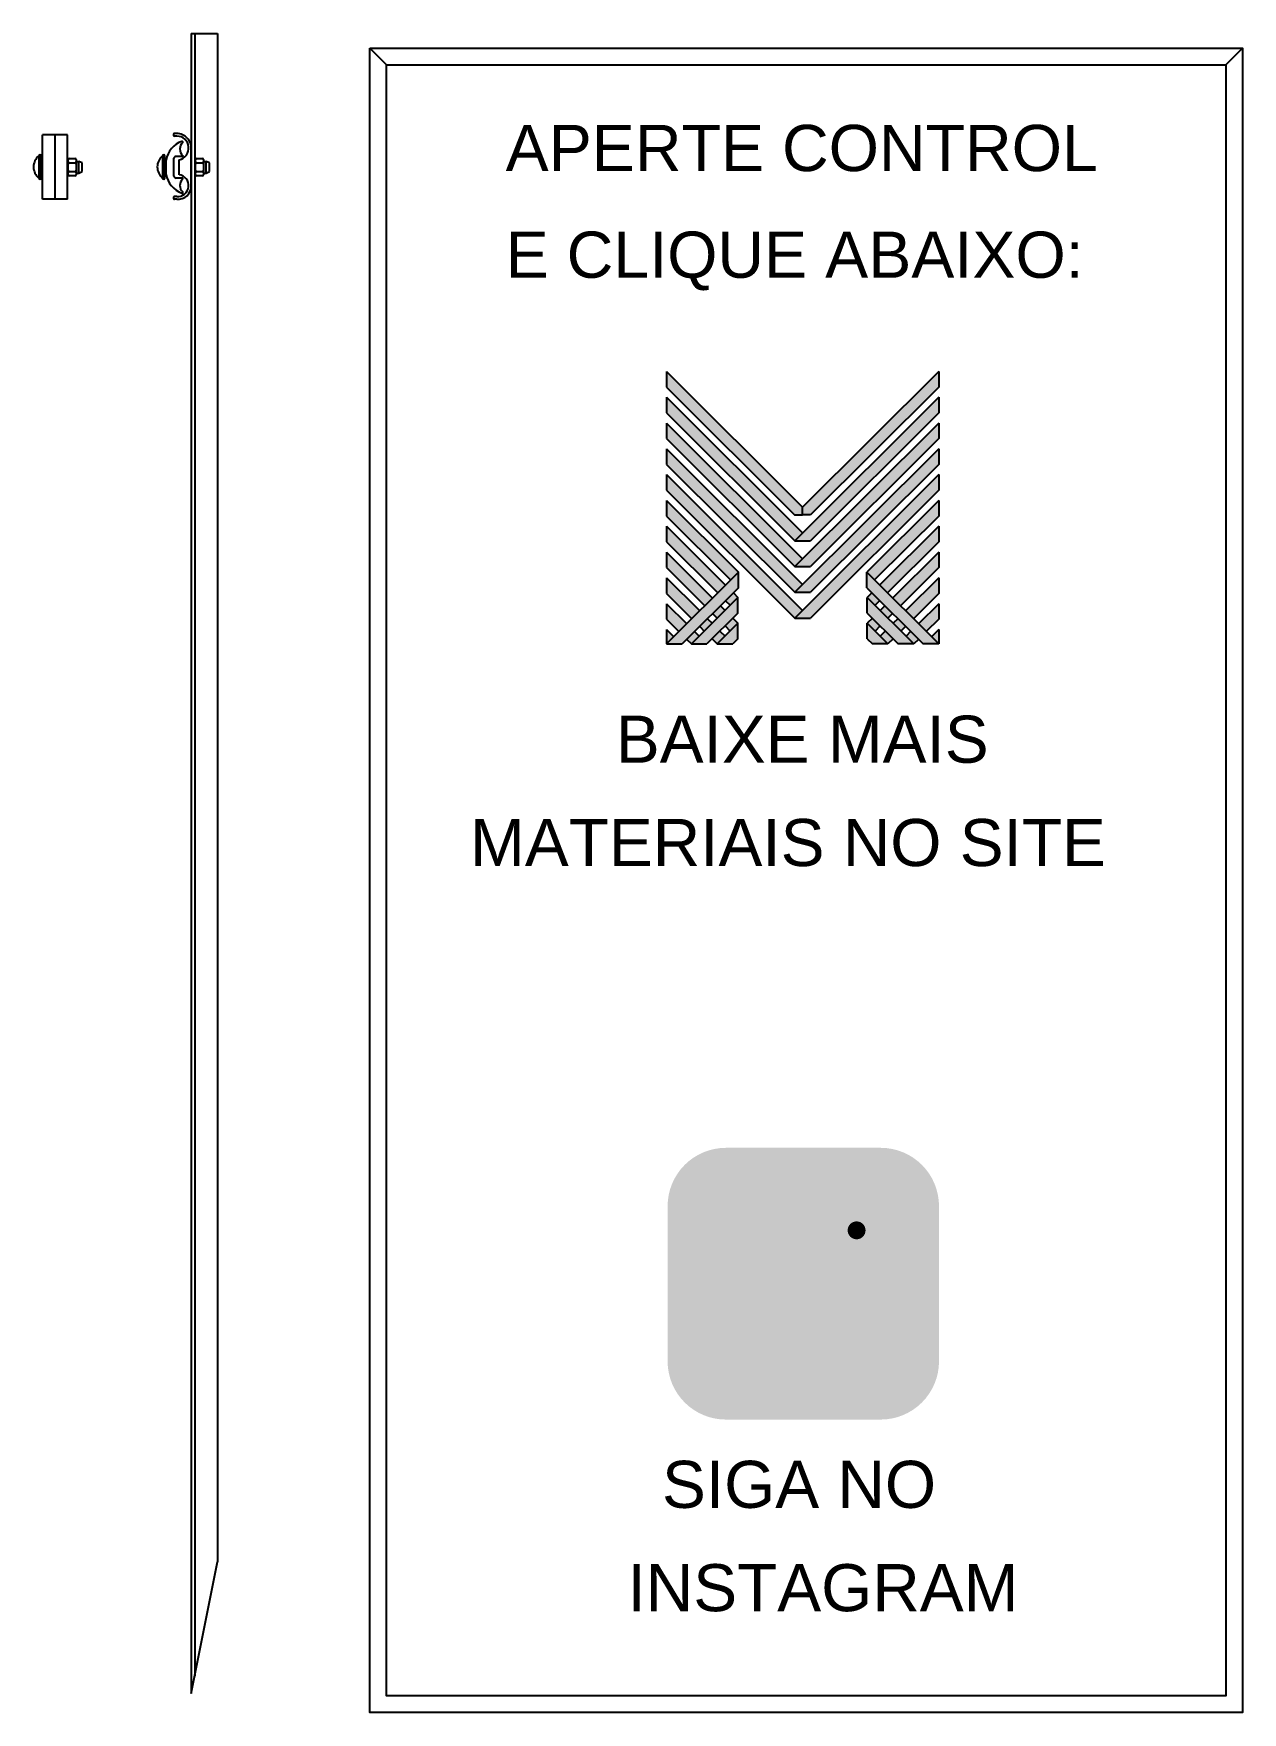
# Model space of a CAD drawing. Header units: millimetres. Extents: x -28 to 1720, y 96 to 2523.
import ezdxf

# ---------------------------------------------------------------- set-up
doc = ezdxf.new("R2010")
doc.units = ezdxf.units.MM
for name, color, linetype in [('BUCHA DE PASSAGEM', 20, 'Continuous'), ('logo01', 10, 'Continuous'), ('logo02', 250, 'Continuous'), ('MUFLA CONTRATIL A FRIO EXTERNA', 20, 'Continuous')]:
    doc.layers.add(name, color=color, linetype=linetype)
doc.styles.get("Standard").update_dxf_attribs({"font": 'arial.ttf'})

# ---------------------------------------------------------------- blocks, each defined once
blk = doc.blocks.new('MESH')
at = {"layer": 'logo01'}
h = blk.add_hatch(color=256, dxfattribs=at)
h.dxf.hatch_style = 1
h.paths.add_polyline_path([(30046, 14087), (30046, 13835), (32119, 11769), (32248, 11769), (32248, 11893)])
h.paths.add_polyline_path([(30046, 13670), (30046, 13418), (32121, 11349), (32248, 11475)])
h.paths.add_polyline_path([(30046, 13253), (30046, 13001), (32121, 10932), (32248, 11058)])
h.paths.add_polyline_path([(30046, 12835), (30046, 12583), (32121, 10515), (32248, 10641)])
h.paths.add_polyline_path([(30046, 12418), (30046, 12166), (32121, 10097), (32248, 10223)])
h.paths.add_polyline_path([(30046, 12001), (30046, 11749), (31084, 10714), (31211, 10840)])
h.paths.add_polyline_path([(30046, 11583), (30046, 11331), (30875, 10505), (31001, 10631)])
h.paths.add_polyline_path([(30046, 11166), (30046, 10914), (30666, 10296), (30792, 10422)])
h.paths.add_polyline_path([(30046, 10749), (30046, 10497), (30456, 10088), (30583, 10214)])
h.paths.add_polyline_path([(30046, 10331), (30046, 10079), (30247, 9879), (30373, 10005)])
h.paths.add_polyline_path([(30164, 9796), (30046, 9914), (30046, 9679)])
h.paths.add_polyline_path([(30574, 9805), (30500, 9879), (30373, 9753), (30448, 9679)])
h.paths.add_polyline_path([(30784, 10013), (30709, 10088), (30583, 9962), (30657, 9887)])
h.paths.add_polyline_path([(30993, 9805), (30910, 9887), (30784, 9761), (30867, 9679)])
h.paths.add_polyline_path([(30993, 10222), (30918, 10296), (30792, 10170), (30867, 10096)])
h.paths.add_polyline_path([(31119, 10096), (30993, 9970), (31076, 9887), (31202, 10013)])
h.paths.add_polyline_path([(31202, 10431), (31128, 10505), (31001, 10379), (31076, 10305)], flags=17)
h.paths.add_polyline_path([(33284, 10840), (33284, 10588), (34196, 9679), (34449, 9679)])
h.paths.add_polyline_path([(33293, 10431), (33293, 10179), (33794, 9679), (34047, 9679)])
h.paths.add_polyline_path([(33293, 10013), (33293, 9761), (33376, 9679), (33628, 9679)], flags=17)
at = {"layer": 'logo02'}
h = blk.add_hatch(color=256, dxfattribs=at)
h.dxf.hatch_style = 1
h.paths.add_polyline_path([(34449, 13835), (34449, 14087), (32248, 11893), (32248, 11769), (32376, 11769)])
h.paths.add_polyline_path([(34449, 13418), (34449, 13670), (32121, 11349), (32374, 11349)])
h.paths.add_polyline_path([(34449, 13001), (34449, 13253), (32121, 10932), (32374, 10932)])
h.paths.add_polyline_path([(34449, 12583), (34449, 12835), (32121, 10515), (32374, 10515)])
h.paths.add_polyline_path([(34449, 12166), (34449, 12418), (32121, 10097), (32374, 10097)])
h.paths.add_polyline_path([(34449, 11749), (34449, 12001), (33284, 10840), (33411, 10714)], flags=17)
h.paths.add_polyline_path([(34449, 11331), (34449, 11583), (33494, 10631), (33620, 10505)], flags=17)
h.paths.add_polyline_path([(34449, 10914), (34449, 11166), (33703, 10422), (33829, 10296)], flags=17)
h.paths.add_polyline_path([(34449, 10497), (34449, 10749), (33912, 10214), (34039, 10088)])
h.paths.add_polyline_path([(34449, 10331), (34122, 10005), (34248, 9879), (34449, 10079)])
h.paths.add_polyline_path([(33577, 10296), (33502, 10222), (33628, 10096), (33703, 10170)])
h.paths.add_polyline_path([(33367, 10505), (33293, 10431), (33419, 10305), (33494, 10379)], flags=17)
h.paths.add_polyline_path([(33376, 10096), (33293, 10013), (33419, 9887), (33502, 9970)])
h.paths.add_polyline_path([(33786, 10088), (33711, 10013), (33838, 9887), (33912, 9962)])
h.paths.add_polyline_path([(33585, 9887), (33502, 9805), (33628, 9679), (33711, 9761)])
h.paths.add_polyline_path([(33995, 9879), (33921, 9805), (34047, 9679), (34122, 9753)])
h.paths.add_polyline_path([(34449, 9914), (34331, 9796), (34449, 9679)])
h.paths.add_polyline_path([(31202, 10013), (30867, 9679), (31119, 9679), (31202, 9761)], flags=17)
h.paths.add_polyline_path([(31202, 10179), (31202, 10431), (30448, 9679), (30701, 9679)])
h.paths.add_polyline_path([(31211, 10588), (31211, 10840), (30046, 9679), (30299, 9679)])
at = {"layer": 'logo01'}
for p, q in [((30046, 14087), (30046, 13835)), ((30046, 14087), (32248, 11893)), ((30046, 13835), (32119, 11769)), ((30046, 13670), (30046, 13418)), ((30046, 13670), (32248, 11475)), ((30046, 13418), (32121, 11349)), ((30046, 13253), (30046, 13001)), ((30046, 13253), (32248, 11058)), ((30046, 13001), (32121, 10932)), ((30046, 12835), (30046, 12583)), ((30046, 12835), (32248, 10641)), ((30046, 12583), (32121, 10515)), ((30046, 12418), (30046, 12166)), ((30046, 12418), (32248, 10223)), ((30046, 12166), (32121, 10097)), ((30046, 12001), (30046, 11749)), ((30046, 12001), (31211, 10840)), ((30046, 11749), (31084, 10714)), ((32119, 11769), (32248, 11769)), ((30046, 11583), (30046, 11331)), ((30046, 11583), (31001, 10631)), ((30046, 11331), (30875, 10505)), ((30046, 11166), (30046, 10914)), ((30046, 11166), (30792, 10422)), ((30046, 10914), (30666, 10296)), ((30046, 10749), (30046, 10497)), ((30046, 10749), (30583, 10214)), ((33284, 10840), (34449, 9679)), ((33284, 10588), (33284, 10840)), ((30046, 10497), (30456, 10088)), ((30046, 10331), (30046, 10079)), ((30046, 10331), (30373, 10005)), ((31001, 10379), (31076, 10305)), ((31128, 10505), (31202, 10431)), ((33284, 10588), (34196, 9679)), ((33293, 10431), (34047, 9679)), ((33293, 10179), (33293, 10431)), ((30046, 10079), (30247, 9879)), ((30709, 10088), (30784, 10013)), ((30792, 10170), (30867, 10096)), ((30918, 10296), (30993, 10222)), ((31119, 10096), (31202, 10013)), ((33293, 10179), (33794, 9679)), ((30046, 9914), (30046, 9679)), ((30046, 9914), (30164, 9796)), ((30500, 9879), (30574, 9805)), ((30583, 9962), (30657, 9887)), ((30910, 9887), (30993, 9805)), ((30993, 9970), (31076, 9887)), ((33293, 10013), (33628, 9679)), ((33293, 9761), (33293, 10013)), ((30373, 9753), (30448, 9679)), ((30784, 9761), (30867, 9679)), ((33293, 9761), (33376, 9679)), ((33628, 9679), (33376, 9679)), ((34047, 9679), (33794, 9679)), ((34449, 9679), (34196, 9679))]:
    blk.add_line(p, q, dxfattribs=at)
at = {"layer": 'logo02'}
for p, q in [((34449, 14087), (32248, 11893)), ((34449, 14087), (34449, 13835)), ((34449, 13670), (32121, 11349)), ((34449, 13835), (32376, 11769)), ((34449, 13670), (34449, 13418)), ((34449, 13418), (32374, 11349)), ((34449, 13253), (32121, 10932)), ((34449, 13253), (34449, 13001)), ((34449, 12835), (32121, 10515)), ((34449, 13001), (32374, 10932)), ((34449, 12835), (34449, 12583)), ((34449, 12583), (32374, 10515)), ((34449, 12418), (32121, 10097)), ((34449, 12418), (34449, 12166)), ((34449, 12166), (32374, 10097)), ((34449, 12001), (33284, 10840)), ((34449, 12001), (34449, 11749)), ((32248, 11769), (32248, 11893)), ((32376, 11769), (32248, 11769)), ((34449, 11749), (33411, 10714)), ((34449, 11583), (33494, 10631)), ((34449, 11583), (34449, 11331)), ((32121, 11349), (32374, 11349)), ((34449, 11331), (33620, 10505)), ((34449, 11166), (33703, 10422)), ((34449, 11166), (34449, 10914)), ((32121, 10932), (32374, 10932)), ((34449, 10914), (33829, 10296)), ((31211, 10840), (30046, 9679)), ((31211, 10588), (31211, 10840)), ((34449, 10749), (33912, 10214)), ((34449, 10749), (34449, 10497)), ((31211, 10588), (30299, 9679)), ((31202, 10431), (30448, 9679)), ((31202, 10179), (31202, 10431)), ((32121, 10515), (32374, 10515)), ((33367, 10505), (33293, 10431)), ((33494, 10379), (33419, 10305)), ((34449, 10497), (34039, 10088)), ((34449, 10331), (34122, 10005)), ((34449, 10331), (34449, 10079)), ((31202, 10179), (30701, 9679)), ((32121, 10097), (32374, 10097)), ((33376, 10096), (33293, 10013)), ((33577, 10296), (33502, 10222)), ((33703, 10170), (33628, 10096)), ((33786, 10088), (33711, 10013)), ((34449, 10079), (34248, 9879)), ((31202, 10013), (30867, 9679)), ((31202, 9761), (31202, 10013)), ((33502, 9970), (33419, 9887)), ((33585, 9887), (33502, 9805)), ((33912, 9962), (33838, 9887)), ((33995, 9879), (33921, 9805)), ((34449, 9914), (34331, 9796)), ((34449, 9914), (34449, 9679)), ((30046, 9679), (30299, 9679)), ((30448, 9679), (30701, 9679)), ((30867, 9679), (31119, 9679)), ((31202, 9761), (31119, 9679)), ((33711, 9761), (33628, 9679)), ((34122, 9753), (34047, 9679))]:
    blk.add_line(p, q, dxfattribs=at)

msp = doc.modelspace()

# ---------------------------------------------------------------- hatches: boundary and pattern name
at = {"layer": 'BUCHA DE PASSAGEM'}
h = msp.add_hatch(color=18, dxfattribs=at)
h.dxf.hatch_style = 1
h.paths.add_polyline_path([(1197.2, 912), (973.4, 912, 0.414214), (889.1, 827.7), (889.1, 603.4, 0.414214), (973.4, 519.1), (1197.2, 519.1, 0.414214), (1281.5, 603.4), (1281.5, 827.7, 0.414214)])
h.paths.add_polyline_path([(1030.8, 857.4), (1139.7, 857.4, -0.414214), (1226.9, 770.2), (1226.9, 660.9, -0.414214), (1139.7, 573.7), (1030.8, 573.7, -0.414214), (943.7, 660.9), (943.7, 770.2, -0.414214)], flags=16)
h.paths.add_polyline_path([(1030.8, 831.5), (1139.7, 831.5, -0.414214), (1201, 770.2), (1201, 660.9, -0.414214), (1139.7, 599.6), (1030.8, 599.6, -0.414214), (969.6, 660.9), (969.6, 770.2, -0.414214)], flags=0)
h.paths.add_polyline_path([(1152, 715.6, -1), (1018.6, 715.6, -1)], flags=0)
h.paths.add_polyline_path([(1126.1, 715.6, -1), (1044.5, 715.6, -1)], flags=0)
h.paths.add_polyline_path([(1175.3, 792.7, -1), (1149.4, 792.7, -1)], flags=0)
h.paths.add_polyline_path([(1139.7, 831.5), (1030.8, 831.5, 0.414214), (969.6, 770.2), (969.6, 660.9, 0.414214), (1030.8, 599.6), (1139.7, 599.6, 0.414214), (1201, 660.9), (1201, 770.2, 0.414214)], flags=0)
h.paths.add_polyline_path([(1044.5, 715.6, 1), (1126.1, 715.6, 1)], flags=0)
h = msp.add_hatch(color=0, dxfattribs=at)
h.dxf.hatch_style = 1
h.paths.add_polyline_path([(1030.8, 857.4, 0.414214), (943.7, 770.2), (943.7, 660.9, 0.414214), (1030.8, 573.7), (1139.7, 573.7, 0.414214), (1226.9, 660.9), (1226.9, 770.2, 0.414214), (1139.7, 857.4)])
h.paths.add_polyline_path([(1175.3, 792.7, -1), (1149.4, 792.7, -1)], flags=16)
h.paths.add_polyline_path([(1152, 715.6, -1), (1018.6, 715.6, -1)], flags=16)
h.paths.add_polyline_path([(1126.1, 715.6, -1), (1044.5, 715.6, -1)], flags=0)
h = msp.add_hatch(color=18, dxfattribs=at)
h.dxf.hatch_style = 1
h.paths.add_polyline_path([(1139.7, 831.5), (1030.8, 831.5, 0.414214), (969.6, 770.2), (969.6, 660.9, 0.414214), (1030.8, 599.6), (1139.7, 599.6, 0.414214), (1201, 660.9), (1201, 770.2, 0.414214)])
h.paths.add_polyline_path([(1152, 715.6, -1), (1018.6, 715.6, -1)], flags=16)
h.paths.add_polyline_path([(1126.1, 715.6, -1), (1044.5, 715.6, -1)], flags=0)
h.paths.add_polyline_path([(1149.4, 792.7, -1), (1175.3, 792.7, -1)], flags=16)
h.paths.add_polyline_path([(1126.1, 715.6, 1), (1044.5, 715.6, 1)], flags=0)
h = msp.add_hatch(color=0, dxfattribs=at)
h.dxf.hatch_style = 1
h.paths.add_polyline_path([(1175.3, 792.7, 1), (1149.4, 792.7, 1)])
h = msp.add_hatch(color=0, dxfattribs=at)
h.dxf.hatch_style = 1
h.paths.add_polyline_path([(1018.6, 715.6, 1), (1152, 715.6, 1)])
h.paths.add_polyline_path([(1126.1, 715.6, -1), (1044.5, 715.6, -1)], flags=16)
h = msp.add_hatch(color=18, dxfattribs=at)
h.dxf.hatch_style = 1
h.paths.add_polyline_path([(1044.5, 715.6, 1), (1126.1, 715.6, 1)])

# ---------------------------------------------------------------- linework, layer by layer
for p, q in [((482.8, 2478), (458.7, 2502.1)), ((1696, 2478), (1720.2, 2502.1))]:
    msp.add_line(p, q, dxfattribs=at)
for points in [[(458.7, 2502.1), (1720.2, 2502.1), (1720.2, 95.7), (458.7, 95.7)], [(482.8, 2478), (1696, 2478), (1696, 119.8), (482.8, 119.8)]]:
    msp.add_lwpolyline(points, close=True, dxfattribs=at)
at = {"layer": 'MUFLA CONTRATIL A FRIO EXTERNA'}
for p, q in [((200.4, 2523.1), (238.4, 2523.1)), ((200.4, 2523.1), (200.4, 123.1)), ((205.4, 2523.1), (205.4, 148.1)), ((238.4, 2523.1), (238.4, 313.4)), ((-14.7, 2283.5), (-14.7, 2376.7)), ((21.6, 2376.7), (-14.7, 2376.7)), ((3.4, 2376.7), (3.4, 2283.5)), ((21.6, 2283.5), (21.6, 2376.7)), ((179.4, 2378.6), (176.4, 2378.6)), ((179.4, 2374.7), (176.4, 2374.7)), ((200.4, 2301), (200.4, 2358.6)), ((-20, 2346.2), (-20, 2314.1)), ((-16.4, 2314.1), (-16.4, 2346.2)), ((21.6, 2338.2), (22.6, 2338.2)), ((24.1, 2336.2), (32.5, 2336.2)), ((34, 2338.2), (38, 2338.2)), ((38, 2321.4), (38, 2338.2)), ((42.9, 2336.1), (38, 2338.2)), ((42.9, 2323.4), (42.9, 2336.1)), ((158.9, 2346.2), (158.9, 2314.1)), ((162.4, 2314.1), (162.4, 2346.2)), ((164.2, 2319.5), (164.2, 2340.1)), ((175.4, 2316.9), (175.4, 2342.8)), ((188, 2345.4), (178.7, 2345.4)), ((182.9, 2318.9), (182.9, 2340.7)), ((188, 2346.9), (188, 2345.4)), ((205.4, 2338.2), (206.5, 2338.2)), ((208, 2336.2), (216.4, 2336.2)), ((217.9, 2338.2), (221.9, 2338.2)), ((221.9, 2321.4), (221.9, 2338.2)), ((226.8, 2336.1), (221.9, 2338.2)), ((226.8, 2323.4), (226.8, 2336.1)), ((21.6, 2321.4), (22.6, 2321.4)), ((24.1, 2323.7), (32.5, 2323.7)), ((34, 2321.4), (38, 2321.4)), ((38, 2321.4), (42.9, 2323.4)), ((188, 2314.2), (178.7, 2314.2)), ((188, 2312.7), (188, 2314.2)), ((205.4, 2321.4), (206.5, 2321.4)), ((208, 2323.7), (216.4, 2323.7)), ((217.9, 2321.4), (221.9, 2321.4)), ((221.9, 2321.4), (226.8, 2323.4)), ((21.6, 2283.5), (-14.7, 2283.5)), ((179.4, 2287.3), (176.4, 2287.3)), ((179.4, 2283.5), (176.4, 2283.5)), ((200.4, 123.1), (238.4, 313.4))]:
    msp.add_line(p, q, dxfattribs=at)
for points in [[(22.6, 2318.8), (22.6, 2340.8)], [(24.1, 2342.3), (32.5, 2342.3)], [(34, 2340.8), (34, 2337.7)], [(34, 2337.7), (34, 2318.8)], [(206.5, 2318.8), (206.5, 2340.8)], [(208, 2342.3), (216.4, 2342.3)], [(217.9, 2340.8), (217.9, 2337.7)], [(217.9, 2337.7), (217.9, 2318.8)], [(32.5, 2317.3), (24.1, 2317.3)], [(216.4, 2317.3), (208, 2317.3)]]:
    msp.add_lwpolyline(points, dxfattribs=at)
for centre, radius, start, end in [((198.2, 2334.6), 34.5, 109.1265, 170.7382), ((176.4, 2376.7), 1.91, 90, 270.17), ((179.4, 2357.5), 21, 357.0663, 90), ((179.5, 2357.5), 17.2, 281.6358, 90.085), ((196.5, 2356.2), 12.6, 132.496, 227.3447), ((187.2, 2366.2), 1.02, 309.6819, 110.2703), ((-6.8, 2330.2), 20.8, 129.4505, 230.5495), ((-18.2, 2346.2), 1.77, 0, 180), ((24.2, 2340.7), 1.58, 92.7264, 175.8025), ((24.2, 2337.8), 1.58, 184.1975, 267.2736), ((24.2, 2334.7), 1.58, 92.7264, 175.8025), ((32.4, 2340.7), 1.58, 4.1975, 87.2736), ((32.4, 2337.8), 1.58, 272.7264, 355.8025), ((32.4, 2334.7), 1.58, 4.1975, 87.2736), ((172.1, 2330.2), 20.8, 129.4505, 230.5495), ((160.7, 2346.2), 1.77, 0, 180), ((178.4, 2342.4), 3.03, 83.9507, 173.5417), ((208.1, 2340.7), 1.58, 92.7264, 175.8025), ((208.1, 2337.8), 1.58, 184.1975, 267.2736), ((208.1, 2334.7), 1.58, 92.7264, 175.8025), ((216.3, 2340.7), 1.58, 4.1975, 87.2736), ((216.3, 2337.8), 1.58, 272.7264, 355.8025), ((216.3, 2334.7), 1.58, 4.1975, 87.2736), ((-18.2, 2314.1), 1.77, 180, 0), ((24.2, 2325.3), 1.58, 184.1975, 267.2736), ((24.2, 2322.1), 1.58, 92.7264, 175.8025), ((24.2, 2318.9), 1.58, 184.1975, 267.2736), ((32.4, 2325.3), 1.58, 272.7264, 355.8025), ((32.4, 2322.1), 1.58, 4.1975, 87.2736), ((32.4, 2318.9), 1.58, 272.7264, 355.8025), ((160.7, 2314.1), 1.77, 180, 0), ((198.2, 2325), 34.5, 189.2618, 250.8735), ((178.4, 2317.2), 3.03, 186.4583, 276.0493), ((180.7, 2303.2), 15.9, 265.3006, 82.0882), ((196.5, 2303.4), 12.6, 132.6553, 227.504), ((208.1, 2325.3), 1.58, 184.1975, 267.2736), ((208.1, 2322.1), 1.58, 92.7264, 175.8025), ((208.1, 2318.9), 1.58, 184.1975, 267.2736), ((216.3, 2325.3), 1.58, 272.7264, 355.8025), ((216.3, 2322.1), 1.58, 4.1975, 87.2736), ((216.3, 2318.9), 1.58, 272.7264, 355.8025), ((176.4, 2285.4), 1.91, 89.83, 270), ((181.3, 2302.5), 19.1, 264.2366, 2.0525), ((187.2, 2293.4), 1.02, 249.7297, 50.3181)]:
    msp.add_arc(centre, radius, start, end, dxfattribs=at)

# ---------------------------------------------------------------- block references
at = {"xscale": 0.08937951052032682, "yscale": 0.08937951052032682, "zscale": 0.08937951052032682}
msp.add_blockref('MESH', (-1798, 775.4), dxfattribs=at)

# ---------------------------------------------------------------- texts
at = {"layer": 'BUCHA DE PASSAGEM'}
for s, height, p in [('APERTE CONTROL', 66.867, (654.9, 2324.2)), ('E CLIQUE ABAIXO:', 66.867, (654.9, 2169.9)), ('BAIXE MAIS', 68.07, (814.3, 1468.8)), ('MATERIAIS NO SITE', 68.071, (603.5, 1319.4)), ('SIGA NO', 68.07, (881, 391.4)), ('INSTAGRAM', 68.07, (831.1, 242))]:
    msp.add_text(s, height=height, dxfattribs=at).set_placement(p)

doc.saveas('drawing.dxf')
